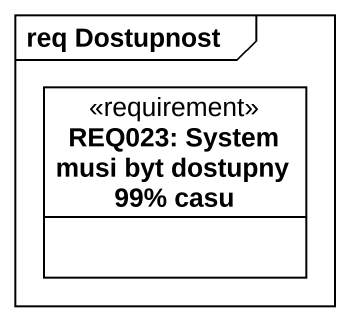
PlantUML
@startuml
mainframe req Dostupnost
hide circle
hide empty members
class "REQ023: System musi byt dostupny 99% casu" as REQ023_System_musi_byt <<requirement>>
@enduml
